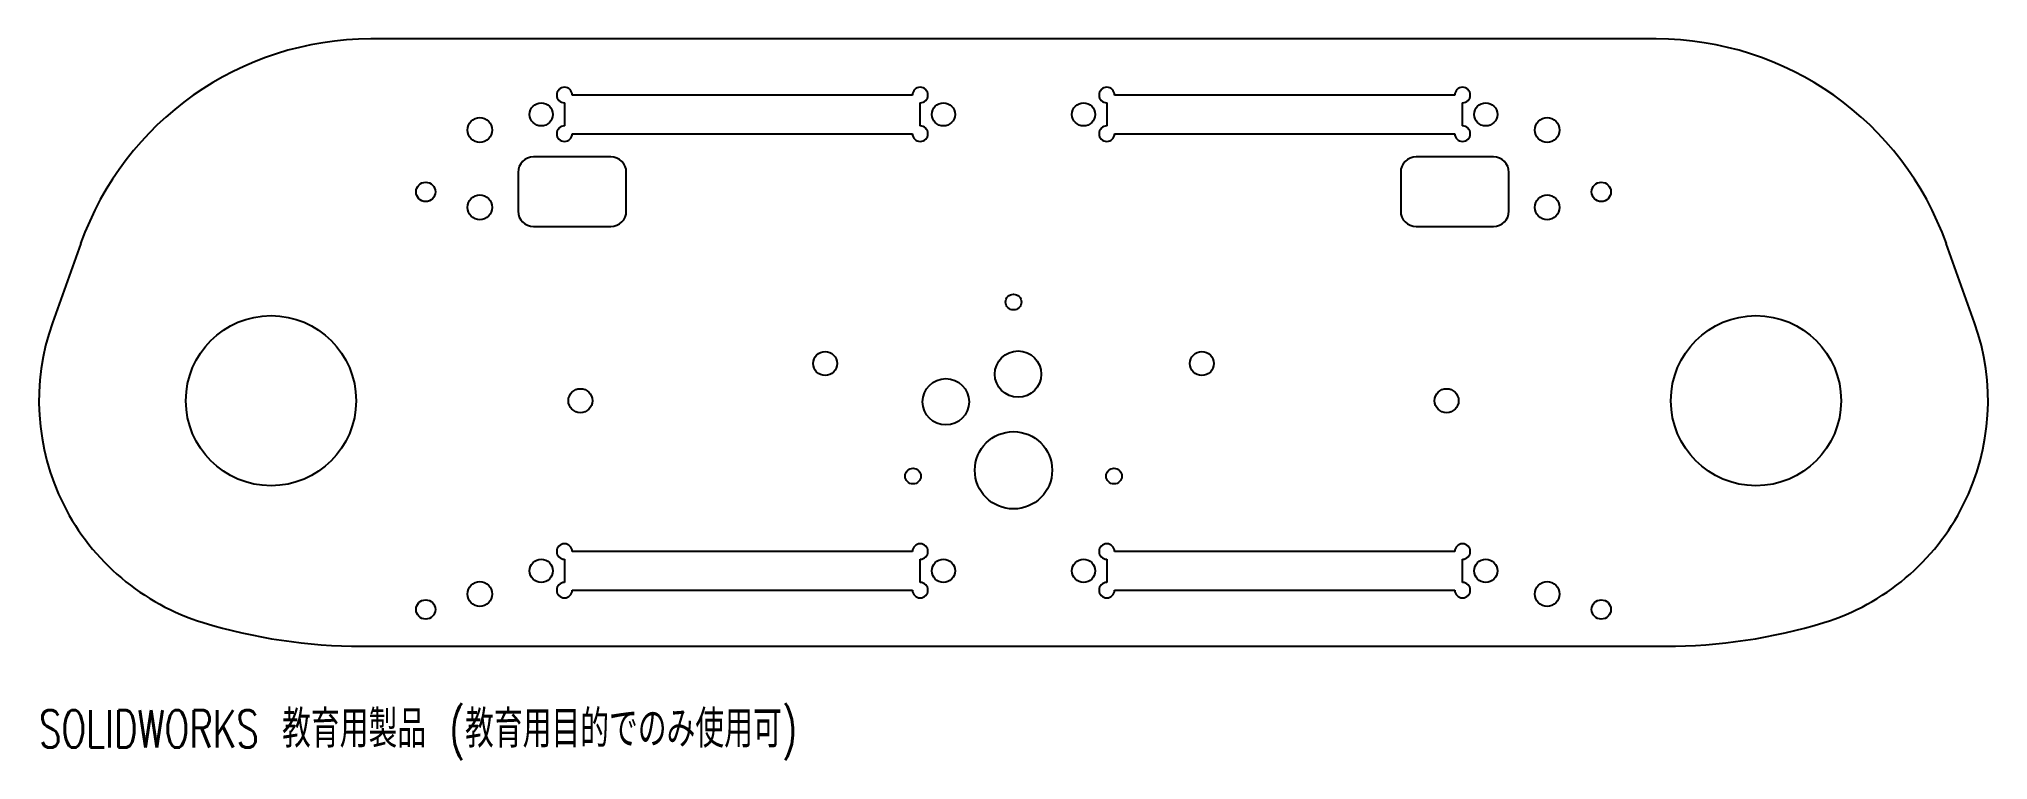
# Model space of a CAD drawing. Header units: millimetres. Extents: x -126 to 126, y -46 to 47.
import ezdxf

# ---------------------------------------------------------------- set-up
doc = ezdxf.new("R2010")
doc.units = ezdxf.units.MM
doc.styles.add('SLDTEXTSTYLE0', font='TXT', dxfattribs={"width": 0.7, "bigfont": 'bigfont'})

msp = doc.modelspace()

# ---------------------------------------------------------------- linework, layer by layer
at = {"color": 7, "linetype": 'Continuous', "lineweight": 25}
for p, q in [((83.1, 46.77), (-83.1, 46.77)), ((-58.06, 38.52), (-58.06, 35.52)), ((-13.06, 39.52), (-57.06, 39.52)), ((-12.06, 35.52), (-12.06, 38.52)), ((12.06, 38.52), (12.06, 35.52)), ((57.06, 39.52), (13.06, 39.52)), ((58.06, 35.52), (58.06, 38.52)), ((-57.06, 34.52), (-13.06, 34.52)), ((13.06, 34.52), (57.06, 34.52)), ((-52.06, 31.52), (-62.06, 31.52)), ((62.06, 31.52), (52.06, 31.52)), ((-64.06, 29.52), (-64.06, 24.52)), ((-50.06, 24.52), (-50.06, 29.52)), ((50.06, 29.52), (50.06, 24.52)), ((64.06, 24.52), (64.06, 29.52)), ((-120.61, 20.31), (-124.26, 10.07)), ((-62.06, 22.52), (-52.06, 22.52)), ((52.06, 22.52), (62.06, 22.52)), ((124.26, 10.07), (120.61, 20.31)), ((-13.06, -19.5), (-57.06, -19.5)), ((57.06, -19.5), (13.06, -19.5)), ((-58.06, -20.5), (-58.06, -23.5)), ((-12.06, -23.5), (-12.06, -20.5)), ((12.06, -20.5), (12.06, -23.5)), ((58.06, -23.5), (58.06, -20.5)), ((-57.06, -24.5), (-13.06, -24.5)), ((13.06, -24.5), (57.06, -24.5)), ((-84.3, -31.75), (84.3, -31.75))]:
    msp.add_line(p, q, dxfattribs=at)
for centre, radius in [((-61.06, 37.02), 1.5), ((-9.06, 37.02), 1.5), ((9.06, 37.02), 1.5), ((61.06, 37.02), 1.5), ((-69, 35), 1.6), ((69, 35), 1.6), ((-76, 27), 1.25), ((76, 27), 1.25), ((-69, 25), 1.6), ((69, 25), 1.6), ((0, 12.75), 1.02), ((-96, 0), 11), ((96, 0), 11), ((-24.36, 4.8), 1.55), ((0.59, 3.44), 3), ((24.36, 4.8), 1.55), ((-8.75, -0.14), 3), ((-56, 0), 1.55), ((56, 0), 1.55), ((0, -9), 5), ((-12.99, -9.75), 1.02), ((12.99, -9.75), 1.02), ((-61.06, -22), 1.5), ((-9.06, -22), 1.5), ((9.06, -22), 1.5), ((61.06, -22), 1.5), ((-69, -25), 1.6), ((69, -25), 1.6), ((-76, -27), 1.25), ((76, -27), 1.25)]:
    msp.add_circle(centre, radius, dxfattribs=at)
for centre, radius, start, end in [((-83.1, 6.95), 39.82, 90, 160.3939), ((83.1, 6.95), 39.82, 19.6061, 90), ((-58.06, 39.52), 1, 0, 270), ((-12.06, 39.52), 1, 270, 180), ((12.06, 39.52), 1, 0, 270), ((58.06, 39.52), 1, 270, 180), ((-58.06, 34.52), 1, 90, 0), ((-12.06, 34.52), 1, 180, 90), ((12.06, 34.52), 1, 90, 0), ((58.06, 34.52), 1, 180, 90), ((-62.06, 29.52), 2, 90, 180), ((-52.06, 29.52), 2, 0, 90), ((52.06, 29.52), 2, 90, 180), ((62.06, 29.52), 2, 0, 90), ((-62.06, 24.52), 2, 180, 270), ((-52.06, 24.52), 2, 270, 0), ((52.06, 24.52), 2, 180, 270), ((62.06, 24.52), 2, 270, 0), ((-96, 0), 30, 160.3939, 252.9893), ((96, 0), 30, 287.0107, 19.6061), ((-58.06, -19.5), 1, 0, 270), ((-12.06, -19.5), 1, 270, 180), ((12.06, -19.5), 1, 0, 270), ((58.06, -19.5), 1, 270, 180), ((-58.06, -24.5), 1, 90, 0), ((-12.06, -24.5), 1, 180, 90), ((12.06, -24.5), 1, 90, 0), ((58.06, -24.5), 1, 180, 90), ((-84.3, 38.25), 70, 252.9893, 270), ((84.3, 38.25), 70, 270, 287.0107)]:
    msp.add_arc(centre, radius, start, end, dxfattribs=at)

# ---------------------------------------------------------------- texts
at = {"color": 7, "linetype": 'Continuous', "insert": (-126, -40.02), "char_height": 4.8336, "attachment_point": 1, "style": 'SLDTEXTSTYLE0'}
msp.add_mtext('SOLIDWORKS 教育用製品 (教育用目的でのみ使用可)', dxfattribs=at)

doc.saveas('drawing.dxf')
